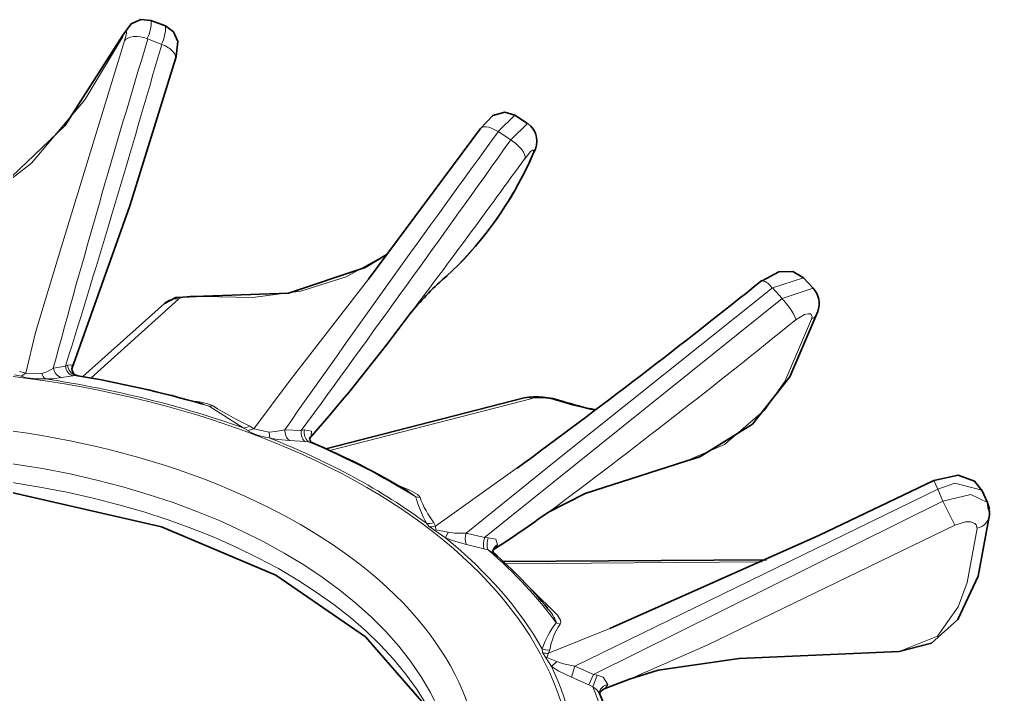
# Model space of a CAD drawing. Extents: x -131 to 1002, y -402 to 783.
# Drawn here: x 720.9 to 723.41, y 360.693 to 362.439 of the extents above; entities that cross this region are included whole.
import ezdxf

# ---------------------------------------------------------------- set-up
doc = ezdxf.new("R2010")
doc.units = 0

msp = doc.modelspace()

# ---------------------------------------------------------------- linework, layer by layer
at = {"color": 7, "lineweight": 35, "ltscale": 0.000996718}
msp.add_line((721.2407, 362.4369), (721.278, 362.4228), dxfattribs=at)
at = {"color": 7, "lineweight": 13, "ltscale": 0.000996838}
msp.add_line((721.2319, 362.3893), (721.269, 362.3748), dxfattribs=at)
at = {"color": 7, "lineweight": 13, "ltscale": 0.001507}
msp.add_line((722.1818, 362.1916), (722.1386, 362.1495), dxfattribs=at)
at = {"color": 7, "lineweight": 35, "ltscale": 0.000991358}
msp.add_line((722.1818, 362.1916), (722.2152, 362.1703), dxfattribs=at)
at = {"color": 7, "lineweight": 35, "ltscale": 0.01216}
msp.add_line((722.0933, 362.1577), (721.8032, 361.7673), dxfattribs=at)
at = {"color": 7, "lineweight": 13, "ltscale": 0.001523}
msp.add_line((722.1716, 362.1277), (722.2151, 362.1703), dxfattribs=at)
at = {"color": 7, "lineweight": 13, "ltscale": 0.000987342}
msp.add_line((722.1386, 362.1495), (722.1716, 362.1277), dxfattribs=at)
at = {"color": 7, "lineweight": 35, "ltscale": 0.000973102}
msp.add_line((722.0347, 361.8033), (722.0064, 361.7766), dxfattribs=at)
at = {"color": 7, "lineweight": 13, "ltscale": 0.002108}
msp.add_line((722.9285, 361.7714), (722.8484, 361.745), dxfattribs=at)
at = {"color": 7, "lineweight": 35, "ltscale": 0.000929586}
msp.add_line((722.9285, 361.7714), (722.9539, 361.7441), dxfattribs=at)
at = {"color": 7, "lineweight": 13, "ltscale": 9.14414e-05}
msp.add_line((721.373, 361.7227), (721.3765, 361.7239), dxfattribs=at)
at = {"color": 7, "lineweight": 13, "ltscale": 0.000929231}
msp.add_line((722.8484, 361.745), (722.8733, 361.7173), dxfattribs=at)
at = {"color": 7, "lineweight": 13, "ltscale": 0.002123}
msp.add_line((722.8733, 361.7173), (722.9539, 361.7441), dxfattribs=at)
at = {"color": 7, "lineweight": 35, "ltscale": 0.007103}
msp.add_line((721.2758, 361.7051), (721.0641, 361.5156), dxfattribs=at)
at = {"color": 7, "lineweight": 13, "ltscale": 0.007629}
msp.add_line((721.3118, 361.7163), (721.0851, 361.512), dxfattribs=at)
at = {"color": 7, "lineweight": 13, "ltscale": 0.024677}
msp.add_line((722.1038, 361.0992), (722.8733, 361.7173), dxfattribs=at)
at = {"color": 7, "lineweight": 13, "ltscale": 0.000424131}
msp.add_line((720.9005, 361.5284), (720.9169, 361.5242), dxfattribs=at)
at = {"color": 7, "lineweight": 13, "ltscale": 0.000356481}
msp.add_line((720.9048, 361.5166), (720.9169, 361.5242), dxfattribs=at)
at = {"color": 7, "lineweight": 13, "ltscale": 0.001041}
msp.add_line((720.9169, 361.5242), (720.9585, 361.5238), dxfattribs=at)
at = {"color": 7, "lineweight": 13, "ltscale": 0.00033439}
msp.add_line((720.9585, 361.5238), (720.9712, 361.528), dxfattribs=at)
at = {"color": 7, "lineweight": 13, "ltscale": 0.000485321}
msp.add_line((720.9883, 361.5371), (720.9712, 361.528), dxfattribs=at)
at = {"color": 7, "lineweight": 13, "ltscale": 0.000790816}
msp.add_line((721.0195, 361.5424), (720.9883, 361.5371), dxfattribs=at)
at = {"color": 7, "lineweight": 13, "ltscale": 0.000158068}
msp.add_line((721.0251, 361.5454), (721.0195, 361.5424), dxfattribs=at)
at = {"color": 7, "lineweight": 13, "ltscale": 0.000433294}
msp.add_line((720.8879, 361.5204), (720.9048, 361.5166), dxfattribs=at)
at = {"color": 7, "lineweight": 13, "ltscale": 0.000453418}
msp.add_line((720.9681, 361.5095), (720.9863, 361.5101), dxfattribs=at)
at = {"color": 7, "lineweight": 13, "ltscale": 0.000584067}
msp.add_line((721.0095, 361.5129), (720.9863, 361.5101), dxfattribs=at)
at = {"color": 7, "lineweight": 13, "ltscale": 0.000738882}
msp.add_line((721.0387, 361.5172), (721.0095, 361.5129), dxfattribs=at)
at = {"color": 7, "lineweight": 13, "ltscale": 0.000180294}
msp.add_line((721.0458, 361.5182), (721.0387, 361.5172), dxfattribs=at)
at = {"color": 7, "lineweight": 13, "ltscale": 0.000136062}
msp.add_line((721.0513, 361.5179), (721.0458, 361.5182), dxfattribs=at)
at = {"color": 7, "lineweight": 35, "ltscale": 0.01323}
msp.add_line((722.206, 361.4604), (721.6934, 361.3289), dxfattribs=at)
at = {"color": 7, "lineweight": 13, "ltscale": 0.013516}
msp.add_line((722.2272, 361.4593), (721.7037, 361.3243), dxfattribs=at)
at = {"color": 7, "lineweight": 13, "ltscale": 0.00020461}
msp.add_line((722.296, 361.4525), (722.3041, 361.4521), dxfattribs=at)
at = {"color": 7, "lineweight": 13, "ltscale": 0.000445144}
msp.add_line((721.3747, 361.4445), (721.3915, 361.4388), dxfattribs=at)
at = {"color": 7, "lineweight": 13, "ltscale": 0.000254621}
msp.add_line((721.3915, 361.4388), (721.4017, 361.4398), dxfattribs=at)
at = {"color": 7, "lineweight": 13, "ltscale": 0.002603}
msp.add_line((721.3915, 361.4388), (721.4792, 361.3827), dxfattribs=at)
at = {"color": 7, "lineweight": 13, "ltscale": 0.000359127}
msp.add_line((721.4792, 361.3827), (721.4919, 361.3759), dxfattribs=at)
at = {"color": 7, "lineweight": 13, "ltscale": 0.000398149}
msp.add_line((721.4919, 361.3759), (721.5071, 361.3806), dxfattribs=at)
at = {"color": 7, "lineweight": 13, "ltscale": 0.000324191}
msp.add_line((721.4962, 361.3877), (721.5071, 361.3806), dxfattribs=at)
at = {"color": 7, "lineweight": 13, "ltscale": 0.001013}
msp.add_line((721.5071, 361.3806), (721.5467, 361.372), dxfattribs=at)
at = {"color": 7, "lineweight": 13, "ltscale": 0.000401062}
msp.add_line((721.5467, 361.372), (721.5627, 361.3733), dxfattribs=at)
at = {"color": 7, "lineweight": 13, "ltscale": 0.000623786}
msp.add_line((721.5872, 361.3781), (721.5627, 361.3733), dxfattribs=at)
at = {"color": 7, "lineweight": 13, "ltscale": 0.001056}
msp.add_line((721.6293, 361.376), (721.5872, 361.3781), dxfattribs=at)
at = {"color": 7, "lineweight": 13, "ltscale": 0.000202444}
msp.add_line((721.6373, 361.3776), (721.6293, 361.376), dxfattribs=at)
at = {"color": 7, "lineweight": 13, "ltscale": 0.00038778}
msp.add_line((721.5482, 361.3566), (721.5467, 361.372), dxfattribs=at)
at = {"color": 7, "lineweight": 13, "ltscale": 0.000528556}
msp.add_line((721.5482, 361.3566), (721.569, 361.3532), dxfattribs=at)
at = {"color": 7, "lineweight": 13, "ltscale": 0.000756634}
msp.add_line((721.5992, 361.3506), (721.569, 361.3532), dxfattribs=at)
at = {"color": 7, "lineweight": 13, "ltscale": 0.000988002}
msp.add_line((721.6386, 361.3479), (721.5992, 361.3506), dxfattribs=at)
at = {"color": 7, "lineweight": 13, "ltscale": 0.000240205}
msp.add_line((721.6482, 361.3472), (721.6386, 361.3479), dxfattribs=at)
at = {"color": 7, "lineweight": 13, "ltscale": 0.000224698}
msp.add_line((721.6569, 361.3448), (721.6482, 361.3472), dxfattribs=at)
at = {"color": 7, "lineweight": 13, "ltscale": 0.006478}
msp.add_line((722.1878, 361.2794), (721.9766, 361.1292), dxfattribs=at)
at = {"color": 7, "lineweight": 13, "ltscale": 0.000610117}
msp.add_line((723.2661, 361.2471), (723.2759, 361.2247), dxfattribs=at)
at = {"color": 7, "lineweight": 13, "ltscale": 0.02611}
msp.add_line((723.2759, 361.2247), (722.3374, 360.7665), dxfattribs=at)
at = {"color": 7, "lineweight": 13, "ltscale": 0.000859042}
msp.add_line((723.2759, 361.2247), (723.2896, 361.1932), dxfattribs=at)
at = {"color": 7, "lineweight": 13, "ltscale": 0.000627675}
msp.add_line((721.9056, 361.219), (721.9259, 361.2043), dxfattribs=at)
at = {"color": 7, "lineweight": 13, "ltscale": 0.000276028}
msp.add_line((721.9259, 361.2043), (721.9369, 361.2032), dxfattribs=at)
at = {"color": 7, "lineweight": 35, "ltscale": 0.000858282}
msp.add_line((723.3903, 361.2216), (723.4045, 361.1904), dxfattribs=at)
at = {"color": 7, "lineweight": 13, "ltscale": 0.025221}
msp.add_line((722.3856, 360.7454), (723.2896, 361.1932), dxfattribs=at)
at = {"color": 7, "lineweight": 13, "ltscale": 0.001723}
msp.add_line((723.2896, 361.1932), (723.3201, 361.1314), dxfattribs=at)
at = {"color": 7, "lineweight": 35, "ltscale": 0.000360738}
msp.add_line((723.4045, 361.1904), (723.4068, 361.1762), dxfattribs=at)
at = {"color": 7, "lineweight": 35, "ltscale": 0.000457031}
msp.add_line((723.4045, 361.1904), (723.4097, 361.1729), dxfattribs=at)
at = {"color": 7, "lineweight": 13, "ltscale": 0.000280505}
msp.add_line((721.9533, 361.1365), (721.9602, 361.1276), dxfattribs=at)
at = {"color": 7, "lineweight": 13, "ltscale": 0.001289}
msp.add_line((721.9602, 361.1276), (722.0026, 361.0983), dxfattribs=at)
at = {"color": 7, "lineweight": 13, "ltscale": 0.000234886}
msp.add_line((721.9727, 361.1378), (721.9766, 361.1292), dxfattribs=at)
at = {"color": 7, "lineweight": 13, "ltscale": 0.000409664}
msp.add_line((722.0026, 361.0983), (722.0095, 361.1132), dxfattribs=at)
at = {"color": 7, "lineweight": 13, "ltscale": 0.000561351}
msp.add_line((722.0026, 361.0983), (722.0237, 361.0907), dxfattribs=at)
at = {"color": 7, "lineweight": 13, "ltscale": 0.00043805}
msp.add_line((722.0095, 361.1132), (722.0269, 361.1111), dxfattribs=at)
at = {"color": 7, "lineweight": 13, "ltscale": 0.000720361}
msp.add_line((722.0557, 361.1105), (722.0269, 361.1111), dxfattribs=at)
at = {"color": 7, "lineweight": 13, "ltscale": 0.001236}
msp.add_line((722.1038, 361.0992), (722.0557, 361.1105), dxfattribs=at)
at = {"color": 7, "lineweight": 13, "ltscale": 0.000233479}
msp.add_line((722.1131, 361.099), (722.1038, 361.0992), dxfattribs=at)
at = {"color": 7, "lineweight": 13, "ltscale": 0.000868212}
msp.add_line((722.0573, 361.0816), (722.0237, 361.0907), dxfattribs=at)
at = {"color": 7, "lineweight": 13, "ltscale": 0.001155}
msp.add_line((722.1021, 361.0703), (722.0573, 361.0816), dxfattribs=at)
at = {"color": 7, "lineweight": 13, "ltscale": 0.000380774}
msp.add_line((722.1275, 361.0685), (722.1373, 361.0802), dxfattribs=at)
at = {"color": 7, "lineweight": 13, "ltscale": 0.000278861}
msp.add_line((722.1129, 361.0676), (722.1021, 361.0703), dxfattribs=at)
at = {"color": 7, "lineweight": 13, "ltscale": 0.000390673}
msp.add_line((722.1265, 361.06), (722.1129, 361.0676), dxfattribs=at)
at = {"color": 7, "lineweight": 35, "ltscale": 0.000194418}
msp.add_line((722.1269, 361.0596), (722.1255, 361.0673), dxfattribs=at)
at = {"color": 7, "lineweight": 35, "ltscale": 0.017011}
msp.add_line((722.8327, 361.0414), (722.1523, 361.037), dxfattribs=at)
at = {"color": 7, "lineweight": 13, "ltscale": 0.016576}
msp.add_line((722.8216, 361.0363), (722.1586, 361.0312), dxfattribs=at)
at = {"color": 7, "lineweight": 13, "ltscale": 0.000273626}
msp.add_line((722.2892, 360.8784), (722.2996, 360.8751), dxfattribs=at)
at = {"color": 7, "lineweight": 13, "ltscale": 0.004277}
msp.add_line((722.4279, 360.8637), (722.269, 360.8002), dxfattribs=at)
at = {"color": 7, "lineweight": 13, "ltscale": 0.000238922}
msp.add_line((722.2529, 360.8115), (722.2532, 360.8019), dxfattribs=at)
at = {"color": 7, "lineweight": 13, "ltscale": 0.001074}
msp.add_line((722.2532, 360.8019), (722.2767, 360.7659), dxfattribs=at)
at = {"color": 7, "lineweight": 13, "ltscale": 0.000231496}
msp.add_line((722.2724, 360.8088), (722.269, 360.8002), dxfattribs=at)
at = {"color": 7, "lineweight": 13, "ltscale": 0.000478866}
msp.add_line((722.2767, 360.7659), (722.291, 360.7786), dxfattribs=at)
at = {"color": 7, "lineweight": 13, "ltscale": 0.000439098}
msp.add_line((722.291, 360.7786), (722.3077, 360.7731), dxfattribs=at)
at = {"color": 7, "lineweight": 13, "ltscale": 0.000760828}
msp.add_line((722.3374, 360.7665), (722.3077, 360.7731), dxfattribs=at)
at = {"color": 7, "lineweight": 13, "ltscale": 0.000553808}
msp.add_line((722.2767, 360.7659), (722.2955, 360.7542), dxfattribs=at)
at = {"color": 7, "lineweight": 13, "ltscale": 0.000910387}
msp.add_line((722.3282, 360.7383), (722.2955, 360.7542), dxfattribs=at)
at = {"color": 7, "lineweight": 13, "ltscale": 0.000741181}
msp.add_line((722.3282, 360.7383), (722.3374, 360.7665), dxfattribs=at)
at = {"color": 7, "lineweight": 13, "ltscale": 0.001317}
msp.add_line((722.3856, 360.7454), (722.3374, 360.7665), dxfattribs=at)
at = {"color": 7, "lineweight": 13, "ltscale": 0.000751763}
msp.add_line((722.3731, 360.718), (722.3856, 360.7454), dxfattribs=at)
at = {"color": 7, "lineweight": 13, "ltscale": 0.000246608}
msp.add_line((722.3953, 360.7433), (722.3856, 360.7454), dxfattribs=at)
at = {"color": 7, "lineweight": 13, "ltscale": 0.001231}
msp.add_line((722.3731, 360.718), (722.3282, 360.7383), dxfattribs=at)
at = {"color": 7, "lineweight": 13, "ltscale": 0.000808838}
msp.add_line((722.3839, 360.713), (722.3953, 360.7433), dxfattribs=at)
at = {"color": 7, "lineweight": 35, "ltscale": 0.001762}
msp.add_line((722.4788, 360.7333), (722.4131, 360.7077), dxfattribs=at)
at = {"color": 7, "lineweight": 13, "ltscale": 0.000296272}
msp.add_line((722.3839, 360.713), (722.3731, 360.718), dxfattribs=at)
at = {"color": 7, "lineweight": 35, "ltscale": 0.000145247}
msp.add_line((722.4002, 360.6958), (722.4033, 360.7007), dxfattribs=at)
at = {"color": 7, "lineweight": 35, "ltscale": 0.000113573}
msp.add_line((722.401, 360.6996), (722.4015, 360.6951), dxfattribs=at)
at = {"color": 7, "lineweight": 35, "ltscale": 0.000267464}
msp.add_line((722.4042, 360.7018), (722.4131, 360.7077), dxfattribs=at)
at = {"color": 7, "lineweight": 13, "ltscale": 0.000163233}
msp.add_line((722.4097, 360.7069), (722.4158, 360.7092), dxfattribs=at)
at = {"color": 7, "lineweight": 13, "ltscale": 0.000300075}
msp.add_line((722.4158, 360.7092), (722.4224, 360.7193), dxfattribs=at)
at = {"color": 7, "lineweight": 35}
for points in [[(721.1684, 362.3983), (721.1898, 362.4281), (721.2145, 362.4395), (721.2407, 362.4369)], [(721.278, 362.4228), (721.2994, 362.4073), (721.3103, 362.3824), (721.3056, 362.3432), (721.3039, 362.3373)], [(720.3455, 361.7959), (720.6091, 361.8613), (720.8202, 361.9759), (721.0182, 362.1646), (721.1684, 362.3983)], [(721.0361, 361.5356), (721.1858, 361.9574), (721.3039, 362.3373)], [(722.0933, 362.1577), (722.1255, 362.1911), (722.1563, 362.1995), (722.1818, 362.1916)], [(721.3765, 361.7239), (721.5966, 361.7316), (721.7947, 361.7977), (721.8531, 361.8335)], [(722.8214, 361.7632), (722.8649, 361.7867), (722.9009, 361.7877), (722.9285, 361.7714)], [(721.3765, 361.7239), (721.3048, 361.7199), (721.2758, 361.7051)], [(722.9659, 361.6836), (722.8936, 361.5151), (722.7972, 361.393), (722.6609, 361.3085), (722.6244, 361.2966)], [(722.6244, 361.2966), (722.3639, 361.2137), (722.2688, 361.1652)], [(722.4279, 360.8637), (722.9702, 361.1058), (723.2661, 361.2471)], [(723.2661, 361.2471), (723.3286, 361.2606), (723.3714, 361.2454), (723.3907, 361.2206)], [(719.4163, 360.9828), (719.7039, 361.1132), (720.0396, 361.2012), (720.4562, 361.2424), (720.8767, 361.217), (721.2684, 361.1273), (721.5635, 361.0021), (721.7953, 360.8423), (721.9412, 360.6757), (722.0197, 360.4953), (722.0314, 360.4121)], [(723.4099, 361.1577), (723.3809, 360.9997), (723.3283, 360.8875), (723.2596, 360.826), (723.176, 360.8046)], [(723.176, 360.8046), (722.7623, 360.7866), (722.553, 360.7563), (722.4788, 360.7333)]]:
    msp.add_lwpolyline(points, dxfattribs=at)
at = {"color": 7, "lineweight": 13}
for points in [[(721.1667, 362.3938), (721.1727, 362.4042), (721.1749, 362.407), (721.1757, 362.4077), (721.1768, 362.4076), (721.1772, 362.4063), (721.1771, 362.4033), (721.1724, 362.3839)], [(720.3455, 361.7945), (720.5571, 361.8409), (720.7561, 361.9314), (720.9319, 362.0676), (721.0697, 362.2314), (721.1667, 362.3938)], [(721.1724, 362.3839), (721.0093, 361.8521), (720.9417, 361.6296), (720.9169, 361.5242)], [(722.2084, 362.0801), (722.2228, 362.0974), (722.2279, 362.1013), (722.2292, 362.1016), (722.2303, 362.1008), (722.2302, 362.0972), (722.2267, 362.0876)], [(721.373, 361.7227), (721.5037, 361.7206), (721.6285, 361.7369), (721.746, 361.774), (721.853, 361.8333)], [(721.8032, 361.7673), (721.5986, 361.5031), (721.5071, 361.3806)], [(722.8484, 361.745), (722.289, 361.2983), (722.0557, 361.1105)], [(722.9092, 361.6624), (722.9315, 361.6759), (722.941, 361.6783), (722.9465, 361.6776), (722.9485, 361.6763), (722.9504, 361.6732), (722.9508, 361.6706), (722.9497, 361.6639)], [(722.9497, 361.6639), (722.8802, 361.5033), (722.8286, 361.4298), (722.7247, 361.3398), (722.6244, 361.2966)], [(721.0353, 361.5338), (721.0372, 361.5464), (721.0251, 361.5454)], [(721.6555, 361.3631), (721.6564, 361.3747), (721.6373, 361.3776)], [(721.8736, 361.2377), (721.9122, 361.2209), (721.9305, 361.2104), (721.9348, 361.2066), (721.9369, 361.2032)], [(723.3903, 361.2216), (723.3205, 361.2396), (723.2759, 361.2247)], [(723.2896, 361.1932), (723.3615, 361.2108), (723.4045, 361.1904)], [(721.9766, 361.1292), (721.978, 361.119), (722.0095, 361.1132)], [(722.4788, 360.7333), (722.6811, 360.8221), (723.3201, 361.1314)], [(723.3781, 361.123), (723.3524, 360.9833), (723.329, 360.92), (723.2756, 360.844), (723.176, 360.8046)], [(723.3201, 361.1314), (723.3478, 361.14), (723.3605, 361.14), (723.3719, 361.1361), (723.3757, 361.1325), (723.3781, 361.123)], [(722.1373, 361.0802), (722.1326, 361.095), (722.1131, 361.099)], [(722.2241, 360.9656), (722.2928, 360.8989), (722.3004, 360.8857), (722.3013, 360.8793), (722.2996, 360.8751)], [(722.269, 360.8002), (722.2646, 360.7894), (722.291, 360.7786)], [(722.4224, 360.7193), (722.4108, 360.7382), (722.3953, 360.7433)]]:
    msp.add_lwpolyline(points, dxfattribs=at)
for centre, radius, start, end in [((721.1348, 362.4358), 0.1067, 334.4774, 0.6021), ((721.1705, 362.4218), 0.1082, 334.4881, 0.5661), ((749.4338, 353.821), 29.4738, 163.09999, 164.82313), ((682.8783, 373.3927), 39.94, 342.74021, 343.98677), ((763.5716, 331.8776), 51.3127, 143.84734, 144.90607), ((661.4029, 405.3339), 74.5624, 323.875136, 324.587385), ((700.3753, 377.901), 26.9626, 323.02127, 324.07189), ((721.3558, 362.4667), 0.9495, 315.6583, 336.4781), ((722.8109, 361.7223), 0.0431, 31.0612, 75.5801), ((721.3063, 361.6705), 0.0462, 83.1084, 131.4241), ((721.352, 361.5988), 0.1251, 80.3895, 108.8652), ((722.7623, 361.6034), 0.1587, 21.8907, 45.7851), ((722.9325, 361.6946), 0.0352, 299.2597, 341.7353), ((711.2094, 376.0336), 18.5309, 306.64277, 309.1495), ((720.9802, 361.5275), 0.0218, 189.6054, 236.0222), ((721.0184, 361.5417), 0.0302, 188.6124, 252.78), ((721.0496, 361.5449), 0.0299, 184.7615, 248.4875), ((721.0559, 361.5471), 0.0307, 183.0656, 250.7485), ((720.9528, 361.6797), 0.1702, 253.608, 275.1473), ((721.3289, 361.2449), 0.2085, 69.5378, 86.0392), ((722.2148, 361.4249), 0.0365, 70.0398, 103.9295), ((722.2446, 361.3002), 0.1605, 71.3731, 96.2289), ((722.5387, 362.2094), 0.7949, 252.2206, 259.2137), ((721.8978, 362.2298), 0.9329, 237.872, 244.5074), ((721.4805, 361.4095), 0.0269, 267.3624, 305.8737), ((721.5585, 361.4865), 0.1294, 238.9403, 265.421), ((721.6187, 361.3749), 0.0315, 174.1679, 231.2673), ((721.662, 361.3704), 0.0328, 170.3744, 223.8911), ((721.6702, 361.3716), 0.0332, 169.6171, 227.8751), ((722.2314, 361.29), 0.3175, 195.6742, 208.9), ((722.16, 361.2842), 0.2375, 199.9516, 218.0172), ((723.3687, 361.1641), 0.0419, 282.8715, 351.1405), ((721.9609, 361.1671), 0.0315, 255.914, 291.8833), ((721.9653, 361.1609), 0.0336, 261.2602, 289.6529), ((722.0969, 361.0974), 0.043, 162.2833, 201.735), ((722.1545, 361.0807), 0.0537, 159.9725, 191.1356), ((722.1589, 361.082), 0.0486, 159.5659, 197.3858), ((722.145, 361.0613), 0.0204, 112.2253, 164.1055), ((722.2016, 360.8499), 0.0925, 18.0668, 45.0953), ((722.4644, 360.7414), 0.2226, 141.9881, 161.6662), ((722.4308, 360.7834), 0.1603, 145.042, 170.8703), ((722.2668, 360.8407), 0.0323, 244.4757, 279.9165), ((722.2643, 360.8307), 0.0309, 248.9255, 278.5447), ((722.3618, 360.6725), 0.046, 30.6325, 61.4194), ((722.4253, 360.6943), 0.025, 96.7386, 167.7187), ((722.4247, 360.6825), 0.0282, 108.3615, 139.6648)]:
    msp.add_arc(centre, radius, start, end, dxfattribs=at)
at = {"color": 7, "lineweight": 35}
for centre, radius, start, end in [((722.1826, 362.1245), 0.0565, 327.3748, 54.6516), ((721.3444, 362.478), 0.9656, 315.6555, 336.5626), ((722.4908, 361.2079), 0.7467, 130.4214, 140.5209), ((711.1376, 376.3615), 18.6974, 306.22899, 308.67212), ((722.9084, 361.7038), 0.0608, 340.662, 41.6051), ((717.7579, 364.7583), 5.1706, 318.827, 323.5002), ((721.0549, 361.536), 0.0185, 176.9174, 258.6441), ((720.5691, 358.641), 2.917, 73.9682, 80.4853), ((722.2368, 361.2581), 0.2051, 70.8665, 98.668), ((722.5438, 362.2044), 0.7895, 252.325, 258.8725), ((721.6642, 361.3552), 0.0128, 168.1319, 235.083), ((720.8719, 359.4832), 2.0203, 59.2285, 67.1383), ((723.3738, 361.1611), 0.0363, 354.5752, 24.5652), ((720.199, 364.0375), 3.5404, 303.0053, 305.7765), ((721.3496, 360.1607), 1.1884, 39.445, 49.1756), ((721.716, 360.4088), 0.7429, 14.5745, 22.7336)]:
    msp.add_arc(centre, radius, start, end, dxfattribs=at)
at = {"color": 7, "lineweight": 13}
for centre, major_axis, ratio, start_param, end_param in [((721.2189, 362.3662), (0.0479, -0.0145), 0.521664, 1.454983, 3.011847), ((721.256, 362.3519), (0.0479, -0.0146), 0.515895, 6.153959, 7.738365), ((722.1336, 362.1282), (0.0403, -0.0295), 0.40832, 1.742643, 3.299507), ((722.1667, 362.1067), (0.0403, -0.0295), 0.402201, 0.157444, 1.74185), ((720.507, 360.4857), (-1.8234, 0), 0.57735, 5.846853, 12.130038), ((720.507, 360.4835), (-1.836, 0), 0.57735, 4.154365, 4.458533), ((720.507, 360.4467), (1.9327, 0), 0.57735, 1.095444, 1.288245), ((720.507, 360.4857), (-1.585, 0), 0.57735, 5.497787, 11.780972), ((720.507, 360.4835), (-1.836, 0), 0.57735, 3.805299, 4.109467), ((720.507, 360.4467), (1.9327, 0), 0.57735, 0.746378, 0.939179), ((720.507, 360.4368), (-1.525, 0), 0.57735, 3.141593, 6.283184), ((720.507, 360.3878), (-1.525, 0), 0.57735, 3.170027, 6.253241), ((720.507, 360.4835), (-1.836, 0), 0.57735, 3.456234, 3.760401), ((720.507, 360.4467), (1.9327, 0), 0.57735, 0.397312, 0.590114), ((720.507, 360.4835), (-1.836, 0), 0.57735, 3.107168, 3.411336), ((720.507, 360.4467), (1.9327, 0), 0.57735, 0.048247, 0.241048)]:
    msp.add_ellipse(centre, major_axis=major_axis, ratio=ratio, start_param=start_param, end_param=end_param, dxfattribs=at)

doc.saveas('drawing.dxf')
